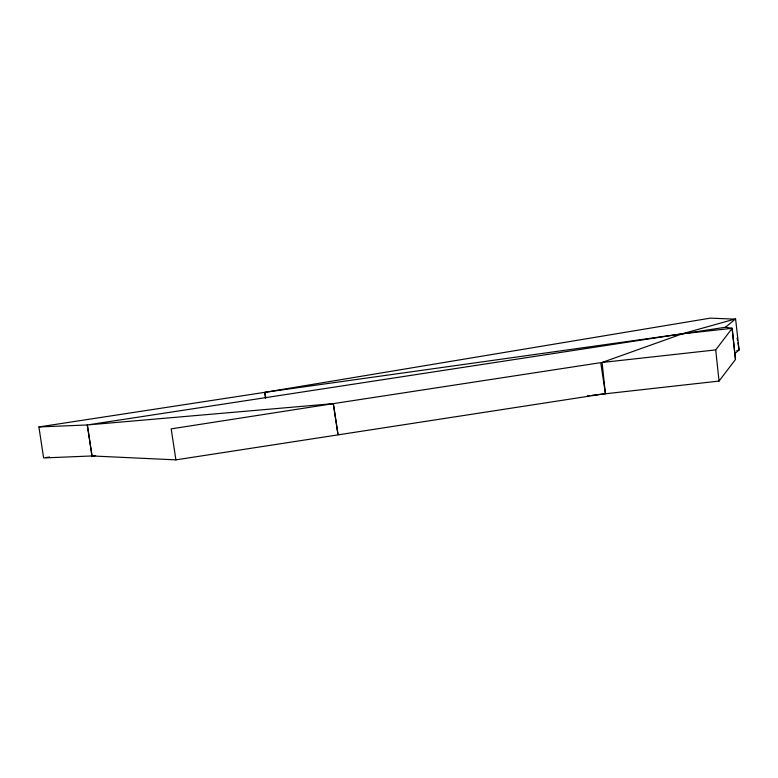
<?xml version="1.0" encoding="UTF-8"?>
<svg xmlns="http://www.w3.org/2000/svg" width="778" height="778" viewBox="0 0 778 778"><rect width="100%" height="100%" fill="white"/><g stroke="black" fill="none" stroke-linecap="round" stroke-linejoin="round"><path stroke-width="1.17" d="M592.146 395.263L719.047 381.074L715.721 349.906L732.156 328.306L682.287 333.83L602.084 362.48L605.401 393.658L175.906 459.866L92.008 455.957L43.626 457.941L38.9 426.947L264.938 392.316L680.876 334.015M719.047 381.074L735.482 359.485L732.156 328.306M725.466 327.266L735.58 318.883L739.1 350.032L734.5 353.844M682.092 333.85L735.58 318.883M736.776 350.684L739.1 350.032L737.923 342.904M94.391 455.519L92.008 455.957L87.272 424.963L38.9 426.947M605.401 393.658L600.752 362.655L333.373 403.626L171.179 428.873L175.906 459.866M680.964 334.005L87.272 424.963L333.276 403.636L338.012 434.63L333.373 403.626M46.019 457.571L49.607 457.026M682.228 333.84L725.602 327.246L732.098 328.316L735.482 359.485M95.616 455.519L92.008 455.957L87.36 424.953M587.322 395.846L589.734 395.555M602.084 362.48L715.721 349.906M733.985 319.106L710.333 318.134L264.559 392.375L265.541 398.326M737.136 338.138L737.525 340.521M265.123 393.503L265.668 397.081"/></g></svg>
